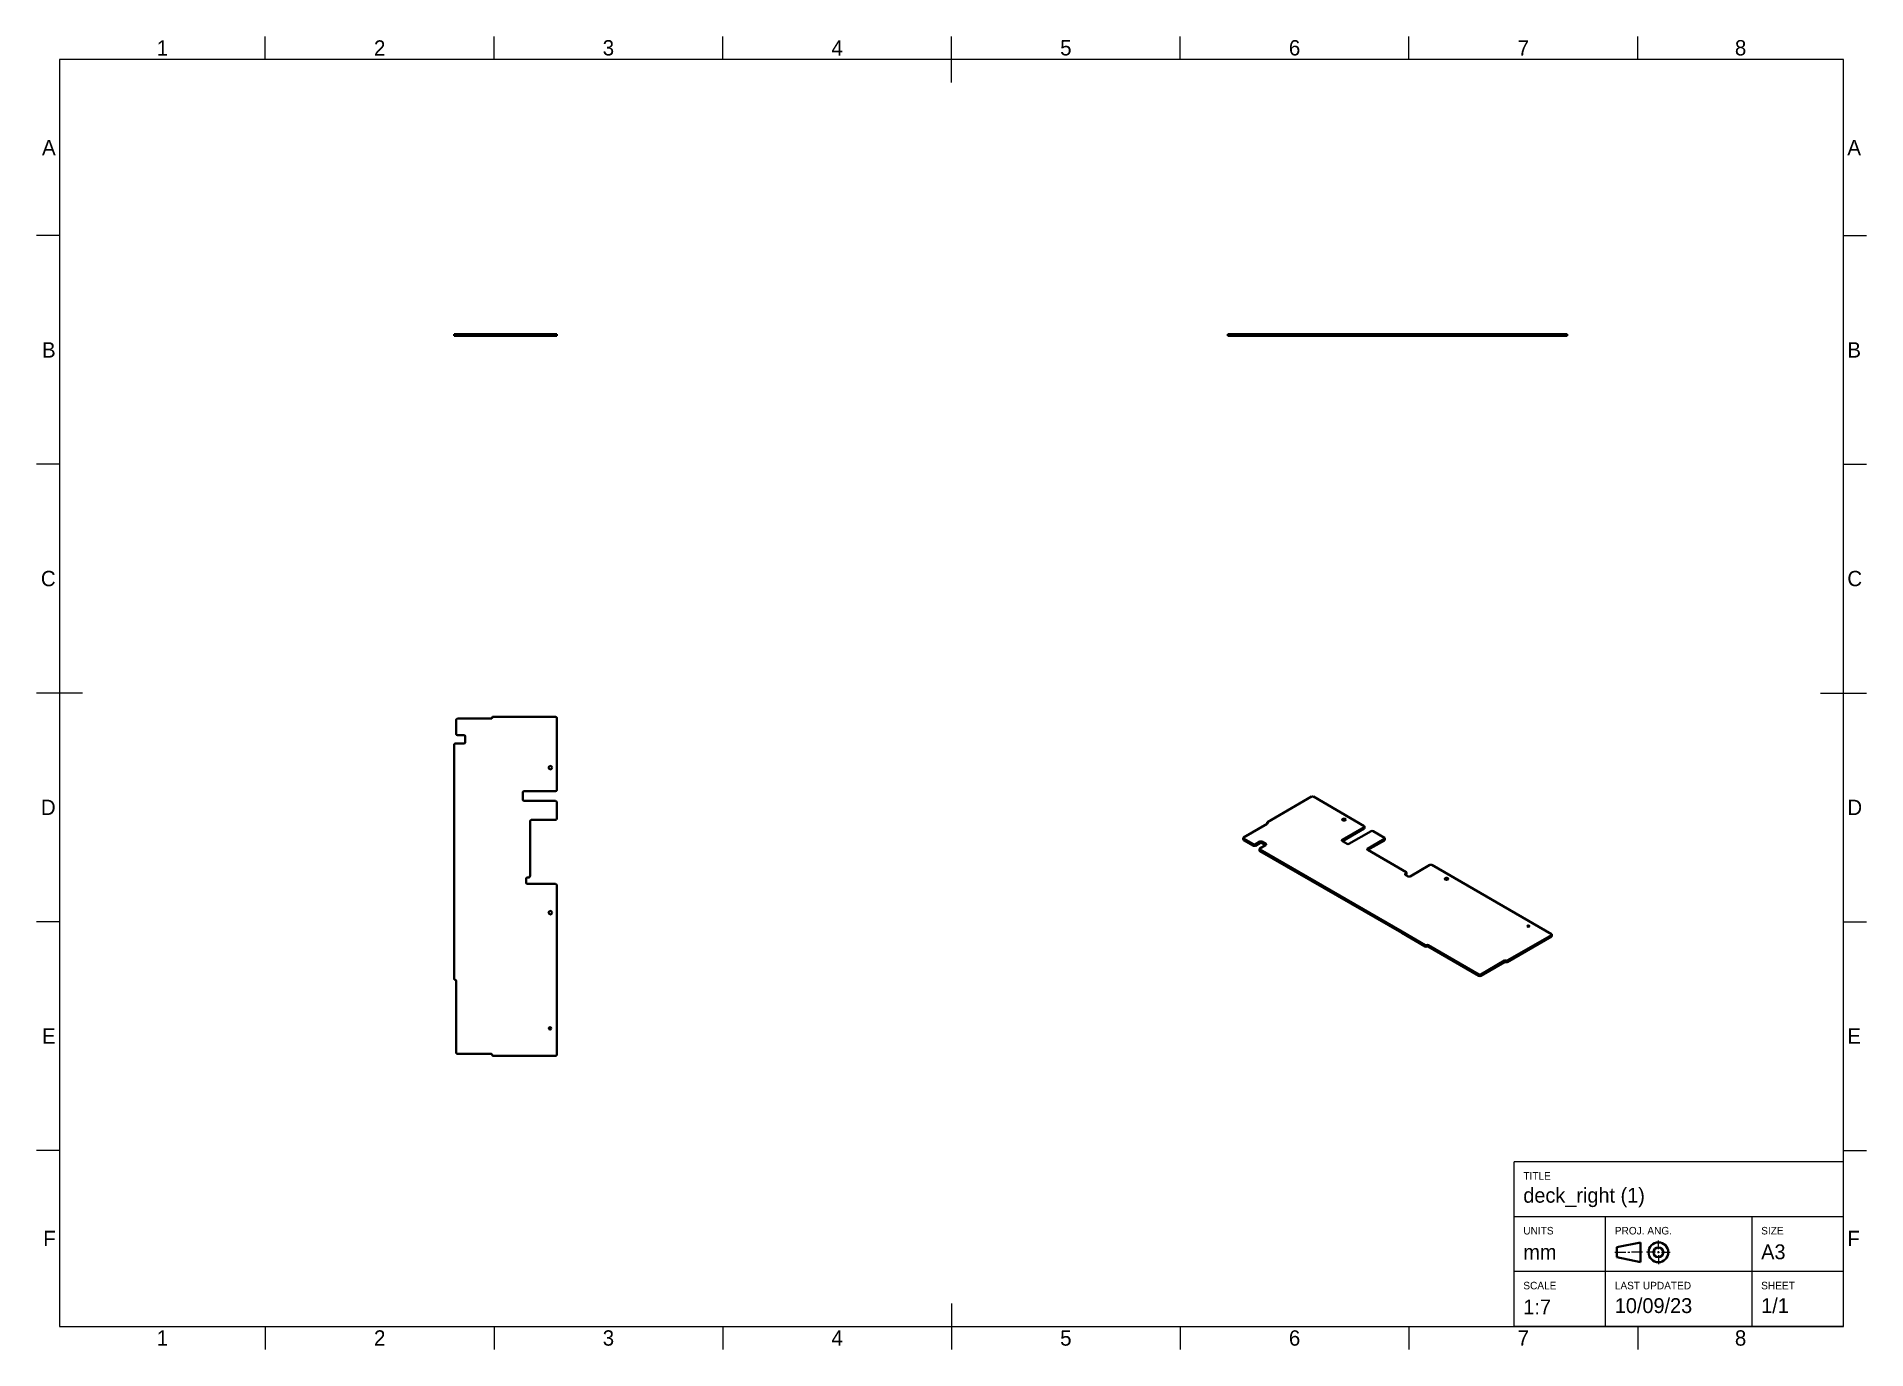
# Model space of a CAD drawing. Header units: millimetres. Extents: x 15 to 415, y 5 to 292.
import ezdxf

# ---------------------------------------------------------------- set-up
doc = ezdxf.new("R2010")
doc.units = ezdxf.units.MM
doc.layers.add('Border', color=7, linetype='Continuous')
doc.layers.add('Geometries', color=7, linetype='Continuous')
doc.styles.add('Shapr0', font='txt', dxfattribs={"height": 3.3495})
doc.styles.add('Shapr10', font='txt', dxfattribs={"height": 3.3495})
doc.styles.add('Shapr11', font='txt', dxfattribs={"height": 3.3495})
doc.styles.add('Shapr12', font='txt', dxfattribs={"height": 3.3495})
doc.styles.add('Shapr13', font='txt', dxfattribs={"height": 3.3495})
doc.styles.add('Shapr14', font='txt', dxfattribs={"height": 3.3495})
doc.styles.add('Shapr2', font='txt', dxfattribs={"height": 3.3495})
doc.styles.add('Shapr3', font='txt', dxfattribs={"height": 3.3495})
doc.styles.add('Shapr4', font='txt', dxfattribs={"height": 3.3495})
doc.styles.add('Shapr5', font='txt', dxfattribs={"height": 3.3495})
doc.styles.add('Shapr6', font='txt', dxfattribs={"height": 3.3495})
doc.styles.add('Shapr7', font='txt', dxfattribs={"height": 3.3495})
doc.styles.add('Shapr8', font='txt', dxfattribs={"height": 3.3495})
doc.styles.add('Shapr9', font='txt', dxfattribs={"height": 3.3495})

# ---------------------------------------------------------------- blocks, each defined once
blk = doc.blocks.new('*U2')
at = {"layer": 'Border', "linetype": 'Continuous', "lineweight": 15}
for p, q in [((410, 46), (338, 46)), ((338, 10), (338, 46)), ((410, 10), (410, 46)), ((410, 34), (338, 34)), ((358, 10), (358, 34)), ((390, 10), (390, 34)), ((369.53, 26.88), (369.53, 28.83)), ((360, 26.23), (362.38, 26.23)), ((362.82, 26.23), (363.25, 26.23)), ((366.07, 26.23), (363.68, 26.23)), ((368.88, 26.23), (366.93, 26.23)), ((369.32, 26.23), (369.75, 26.23)), ((369.53, 26.02), (369.53, 26.45)), ((369.53, 25.58), (369.53, 23.63)), ((370.18, 26.23), (372.13, 26.23)), ((410, 22), (338, 22)), ((410, 10), (338, 10))]:
    blk.add_line(p, q, dxfattribs=at)
at = {"layer": 'Border', "linetype": 'Continuous', "lineweight": 40}
for p, q in [((360.43, 27.32), (365.63, 28.4)), ((365.63, 28.4), (365.63, 24.07)), ((360.43, 27.32), (360.43, 25.15)), ((360.43, 25.15), (365.63, 24.07))]:
    blk.add_line(p, q, dxfattribs=at)
for radius in [2.17, 1.08]:
    blk.add_circle((369.53, 26.23), radius, dxfattribs=at)

msp = doc.modelspace()

# ---------------------------------------------------------------- linework, layer by layer
at = {"layer": 'Border', "linetype": 'Continuous', "lineweight": 15}
for p, q in [((65, 287), (65, 292)), ((115, 287), (115, 292)), ((165, 287), (165, 292)), ((215, 282), (215, 292)), ((265, 287), (265, 292)), ((315, 287), (315, 292)), ((365, 287), (365, 292)), ((410, 287), (20, 287)), ((20, 287), (20, 10)), ((410, 10), (410, 287)), ((20, 248.5), (15, 248.5)), ((410, 248.5), (415, 248.5)), ((20, 198.5), (15, 198.5)), ((410, 198.5), (415, 198.5)), ((25, 148.5), (15, 148.5)), ((405, 148.5), (415, 148.5)), ((20, 98.5), (15, 98.5)), ((410, 98.5), (415, 98.5)), ((20, 48.5), (15, 48.5)), ((410, 48.5), (415, 48.5)), ((215, 15), (215, 5)), ((20, 10), (410, 10)), ((65, 10), (65, 5)), ((115, 10), (115, 5)), ((165, 10), (165, 5)), ((265, 10), (265, 5)), ((315, 10), (315, 5)), ((365, 10), (365, 5))]:
    msp.add_line(p, q, dxfattribs=at)
at = {"layer": 'Geometries', "linetype": 'Continuous', "lineweight": 40}
for p, q in [((106.29, 226.55), (106.29, 226.95)), ((106.29, 226.95), (106.5, 226.95)), ((106.5, 226.55), (106.29, 226.55)), ((106.5, 226.55), (106.5, 226.95)), ((106.5, 226.95), (106.71, 226.95)), ((106.71, 226.55), (106.5, 226.55)), ((106.71, 226.95), (107, 226.95)), ((106.71, 226.55), (106.71, 226.95)), ((107, 226.55), (106.71, 226.55)), ((107, 226.95), (107, 226.55)), ((107, 226.95), (114.36, 226.95)), ((107, 226.55), (114.36, 226.55)), ((114.36, 226.55), (114.36, 226.95)), ((114.36, 226.95), (114.58, 226.95)), ((114.58, 226.55), (114.36, 226.55)), ((114.58, 226.55), (114.58, 226.95)), ((114.58, 226.95), (114.79, 226.95)), ((114.79, 226.55), (114.58, 226.55)), ((114.79, 226.95), (114.79, 226.55)), ((114.79, 226.95), (128.43, 226.95)), ((128.43, 226.55), (114.79, 226.55)), ((128.43, 226.55), (128.43, 226.95)), ((128.43, 226.95), (128.71, 226.95)), ((128.71, 226.55), (128.43, 226.55)), ((128.71, 226.95), (128.71, 226.55)), ((275.43, 226.55), (275.43, 226.95)), ((275.43, 226.95), (275.64, 226.95)), ((275.64, 226.55), (275.43, 226.55)), ((275.64, 226.95), (275.64, 226.55)), ((275.64, 226.95), (275.86, 226.95)), ((275.86, 226.55), (275.64, 226.55)), ((275.86, 226.55), (275.86, 226.95)), ((275.86, 226.95), (276.14, 226.95)), ((276.14, 226.55), (275.86, 226.55)), ((276.14, 226.95), (276.14, 226.55)), ((279.19, 226.95), (276.14, 226.95)), ((276.14, 226.55), (279.19, 226.55)), ((279.19, 226.95), (279.19, 226.55)), ((279.47, 226.95), (279.19, 226.95)), ((279.19, 226.55), (279.47, 226.55)), ((279.47, 226.55), (279.47, 226.95)), ((279.76, 226.95), (279.47, 226.95)), ((279.47, 226.55), (279.76, 226.55)), ((279.76, 226.55), (279.76, 226.95)), ((279.76, 226.95), (281.03, 226.95)), ((281.03, 226.55), (279.76, 226.55)), ((281.03, 226.95), (281.03, 226.55)), ((281.31, 226.95), (281.03, 226.95)), ((281.03, 226.55), (281.31, 226.55)), ((281.31, 226.55), (281.31, 226.95)), ((281.31, 226.95), (281.6, 226.95)), ((281.6, 226.55), (281.31, 226.55)), ((281.6, 226.95), (281.6, 226.55)), ((281.6, 226.95), (325.43, 226.95)), ((325.43, 226.55), (281.6, 226.55)), ((325.43, 226.55), (325.43, 226.95)), ((325.43, 226.95), (332.73, 226.95)), ((325.43, 226.55), (332.73, 226.55)), ((332.73, 226.55), (332.73, 226.95)), ((332.73, 226.95), (332.94, 226.95)), ((332.94, 226.55), (332.73, 226.55)), ((332.94, 226.55), (332.94, 226.95)), ((332.94, 226.95), (333.16, 226.95)), ((333.16, 226.55), (332.94, 226.55)), ((333.16, 226.95), (333.16, 226.55)), ((348.86, 226.95), (333.16, 226.95)), ((333.16, 226.55), (348.86, 226.55)), ((348.86, 226.55), (348.86, 226.95)), ((348.86, 226.95), (349.14, 226.95)), ((349.14, 226.55), (348.86, 226.55)), ((349.14, 226.95), (349.14, 226.55)), ((349.14, 226.95), (349.36, 226.95)), ((349.36, 226.55), (349.14, 226.55)), ((349.36, 226.55), (349.36, 226.95)), ((349.36, 226.95), (349.57, 226.95)), ((349.57, 226.55), (349.36, 226.55)), ((349.57, 226.95), (349.57, 226.55)), ((106.71, 139.56), (106.71, 142.61)), ((114.36, 142.89), (107, 142.89)), ((114.79, 143.32), (128.43, 143.32)), ((128.71, 143.04), (128.71, 127.32)), ((106.29, 137.15), (106.29, 93.32)), ((108.43, 137.44), (106.57, 137.44)), ((107, 139.28), (108.43, 139.28)), ((108.71, 138.99), (108.71, 137.72)), ((121.29, 126.75), (121.29, 125.18)), ((128.43, 127.04), (121.57, 127.04)), ((121.57, 124.89), (128.43, 124.89)), ((128.71, 124.61), (128.71, 121.04)), ((284.07, 120.27), (293.71, 125.84)), ((294.12, 125.84), (305.23, 119.42)), ((122.86, 120.46), (122.86, 108.46)), ((128.43, 120.75), (123.14, 120.75)), ((284.01, 120.18), (284.01, 119.88)), ((284.07, 120.09), (284.07, 119.92)), ((278.78, 116.8), (278.78, 116.47)), ((284.01, 119.88), (278.86, 116.91)), ((281.01, 115.44), (278.86, 116.68)), ((278.86, 116.68), (278.86, 116.35)), ((278.86, 116.35), (281.01, 115.11)), ((281.42, 115.44), (282.43, 116.02)), ((282.43, 116.02), (282.43, 115.69)), ((282.83, 116.02), (283.73, 115.5)), ((282.83, 115.69), (282.83, 116.02)), ((284.07, 119.92), (284.01, 119.88)), ((305.23, 119.19), (300.38, 116.39)), ((300.38, 116.39), (300.38, 116.16)), ((300.38, 116.16), (300.46, 116.11)), ((300.46, 116.11), (305.23, 118.86)), ((300.46, 116.11), (301.49, 115.51)), ((301.89, 115.51), (306.74, 118.31)), ((305.23, 118.86), (305.23, 119.19)), ((305.31, 118.97), (305.31, 119.3)), ((309.67, 116.62), (305.93, 114.46)), ((306.02, 114.18), (309.67, 116.29)), ((307.15, 118.31), (309.67, 116.86)), ((309.67, 116.29), (309.67, 116.62)), ((309.76, 116.41), (309.76, 116.74)), ((281.01, 115.44), (281.01, 115.11)), ((282.43, 115.69), (281.42, 115.11)), ((281.42, 115.11), (281.42, 115.44)), ((282.33, 114.39), (282.33, 114.06)), ((283.65, 115.22), (282.42, 114.51)), ((282.42, 114.28), (313.41, 96.38)), ((282.42, 114.28), (282.42, 113.95)), ((313.41, 96.05), (282.42, 113.95)), ((283.65, 115.22), (282.83, 115.69)), ((283.73, 115.27), (283.65, 115.22)), ((283.73, 115.5), (283.73, 115.27)), ((305.93, 114.46), (305.93, 114.23)), ((305.93, 114.23), (306.02, 114.18)), ((306.02, 114.18), (314.42, 109.33)), ((122.29, 108.18), (122.57, 108.18)), ((314.22, 108.98), (314.42, 109.1)), ((314.22, 108.98), (314.22, 108.75)), ((314.22, 108.75), (314.3, 108.7)), ((314.42, 108.77), (314.3, 108.7)), ((314.3, 108.7), (314.82, 108.4)), ((314.42, 108.77), (314.42, 109.1)), ((314.5, 108.88), (314.5, 109.22)), ((315.23, 108.4), (319.57, 110.91)), ((319.98, 110.91), (346.14, 95.8)), ((122, 107.89), (122, 107.04)), ((122.29, 106.75), (128.43, 106.75)), ((128.71, 106.46), (128.71, 69.46)), ((313.41, 96.38), (318.57, 93.4)), ((313.41, 96.05), (313.41, 96.38)), ((313.41, 96.05), (318.57, 93.07)), ((106.29, 93.32), (106.29, 86.02)), ((318.57, 93.07), (318.57, 93.4)), ((318.87, 93.07), (318.87, 93.4)), ((319.18, 93.4), (319.18, 93.07)), ((330.28, 86.99), (319.18, 93.4)), ((319.18, 93.07), (330.28, 86.66)), ((336.5, 90), (346.14, 95.57)), ((346.14, 95.24), (336.5, 89.67)), ((346.14, 95.24), (346.14, 95.57)), ((346.22, 95.35), (346.22, 95.68)), ((330.68, 86.99), (335.89, 90)), ((330.68, 86.66), (335.89, 89.67)), ((335.89, 89.67), (335.89, 90)), ((336.19, 89.67), (336.19, 90)), ((336.5, 90), (336.5, 89.67)), ((106.71, 69.89), (106.71, 85.59)), ((330.28, 86.66), (330.28, 86.99)), ((330.68, 86.99), (330.68, 86.66)), ((107, 69.61), (114.36, 69.61)), ((114.79, 69.18), (128.43, 69.18))]:
    msp.add_line(p, q, dxfattribs=at)
for centre, radius in [((127.29, 132.18), 0.386), ((127.29, 100.46), 0.386), ((127.26, 75.16), 0.257)]:
    msp.add_circle(centre, radius, dxfattribs=at)
for centre, radius, start, end in [((107, 142.61), 0.286, 90, 180), ((114.36, 143.11), 0.214, 270, 0), ((114.79, 143.11), 0.214, 90, 180), ((128.43, 143.04), 0.286, 0, 90), ((106.57, 137.15), 0.286, 90, 180), ((107, 139.56), 0.286, 180, 270), ((108.43, 138.99), 0.286, 0, 90), ((108.43, 137.72), 0.286, 270, 0), ((121.57, 126.75), 0.286, 90, 180), ((121.57, 125.18), 0.286, 180, 270), ((128.43, 127.32), 0.286, 270, 0), ((128.43, 124.61), 0.286, 0, 90), ((123.14, 120.46), 0.286, 90, 180), ((128.43, 121.04), 0.286, 270, 0), ((122.29, 107.89), 0.286, 90, 180), ((122.57, 108.46), 0.286, 270, 0), ((122.29, 107.04), 0.286, 180, 270), ((128.43, 106.46), 0.286, 0, 90), ((106.5, 86.02), 0.214, 180, 270), ((106.5, 85.59), 0.214, 0, 90), ((107, 69.89), 0.286, 180, 270), ((114.36, 69.39), 0.214, 0, 90), ((114.79, 69.39), 0.214, 180, 270), ((128.43, 69.46), 0.286, 270, 0)]:
    msp.add_arc(centre, radius, start, end, dxfattribs=at)
for centre, major_axis, start_param, end_param in [((293.91, 125.72), (-0.286, 0), 3.926991, 5.497787), ((284.22, 120.18), (-0.214, 0), 5.497787, 6.283185), ((284.22, 120.18), (-0.214, 0), 0, 0.785398), ((283.92, 120.01), (0.214, 0), 5.497787, 7.068583), ((300.78, 120.82), (-0.386, 0), 3.141593, 7.121881), ((300.78, 120.49), (0.386, 0), 0.838695, 2.302897), ((300.78, 120.82), (-0.386, 0), 0.838695, 2.302897), ((300.78, 120.82), (-0.386, 0), 2.302897, 3.141593), ((279.06, 116.8), (-0.286, 0), 5.497787, 6.283185), ((279.06, 116.8), (-0.286, 0), 6.283185, 7.068583), ((279.06, 116.47), (0.286, 0), 3.141593, 3.926991), ((282.63, 115.9), (-0.286, 0), 3.926991, 5.497787), ((300.58, 116.27), (0.286, 0), 2.356194, 3.926991), ((305.02, 119.3), (-0.286, 0), 3.141593, 3.926991), ((305.02, 119.3), (-0.286, 0), 2.356194, 3.141593), ((305.02, 118.97), (0.286, 0), 5.497787, 6.283185), ((306.94, 118.2), (-0.286, 0), 3.926991, 5.497787), ((309.47, 116.74), (-0.286, 0), 3.141593, 3.926991), ((309.47, 116.74), (-0.286, 0), 2.356194, 3.141593), ((309.47, 116.41), (0.286, 0), 5.497787, 6.283185), ((281.22, 115.55), (0.286, 0), 3.926991, 5.497787), ((281.22, 115.22), (-0.286, 0), 0.785398, 2.356194), ((282.62, 114.39), (-0.286, 0), 5.497787, 6.283185), ((282.62, 114.39), (-0.286, 0), 6.283185, 7.068583), ((282.62, 114.06), (0.286, 0), 3.141593, 3.926991), ((282.63, 115.57), (0.286, 0), 0.785398, 2.356194), ((283.53, 115.39), (-0.286, 0), 2.356194, 3.926991), ((301.69, 115.63), (0.286, 0), 3.926991, 5.497787), ((306.14, 114.35), (0.286, 0), 2.356194, 3.926991), ((314.42, 108.87), (0.286, 0), 2.356194, 3.926991), ((314.22, 109.22), (-0.286, 0), 3.141593, 3.926991), ((314.22, 109.22), (-0.286, 0), 2.356194, 3.141593), ((314.22, 108.88), (0.286, 0), 5.497787, 6.283185), ((315.03, 108.52), (0.286, 0), 3.926991, 5.497787), ((319.77, 110.79), (-0.286, 0), 3.926991, 5.497787), ((323.21, 107.87), (-0.386, 0), 3.141593, 7.121881), ((323.21, 107.54), (0.386, 0), 0.838695, 2.302897), ((323.21, 107.87), (-0.386, 0), 0.838695, 2.302897), ((323.21, 107.87), (-0.386, 0), 2.302897, 3.141593), ((318.72, 93.49), (-0.214, 0), 0.785398, 2.356194), ((318.72, 93.16), (0.214, 0), 3.926991, 5.497787), ((319.03, 93.32), (0.214, 0), 0.785398, 2.356194), ((319.03, 92.99), (-0.214, 0), 3.926991, 5.497787), ((345.94, 95.68), (-0.286, 0), 3.141593, 3.926991), ((345.94, 95.68), (-0.286, 0), 2.356194, 3.141593), ((345.94, 95.35), (0.286, 0), 5.497787, 6.283185), ((336.04, 89.91), (0.214, 0), 0.785398, 2.356194), ((336.04, 89.58), (-0.214, 0), 3.926991, 5.497787), ((336.34, 90.09), (-0.214, 0), 0.785398, 2.356194), ((336.34, 89.76), (0.214, 0), 3.926991, 5.497787), ((330.48, 87.11), (-0.286, 0), 0.785398, 2.356194), ((330.48, 86.78), (0.286, 0), 3.926991, 5.497787)]:
    msp.add_ellipse(centre, major_axis=major_axis, ratio=0.57735, start_param=start_param, end_param=end_param, dxfattribs=at)
msp.add_ellipse((341.08, 97.53), major_axis=(-0.257, 0), ratio=0.57735, dxfattribs=at)

# ---------------------------------------------------------------- block references
msp.add_blockref('*U2', (0, 0))

# ---------------------------------------------------------------- texts
at = {"layer": 'Border', "linetype": 'Continuous', "lineweight": 15, "char_height": 3.35, "width": 3.3495, "style": 'Shapr0'}
for s, insert, attachment_point in [('1', (42.5, 287.83), 8), ('2', (90, 287.83), 8), ('3', (140, 287.83), 8), ('4', (190, 287.83), 8), ('5', (240, 287.83), 8), ('6', (290, 287.83), 8), ('7', (340, 287.83), 8), ('8', (387.5, 287.83), 8), ('A', (19.17, 267.75), 6), ('A', (410.83, 267.75), 4), ('B', (19.17, 223.5), 6), ('B', (410.83, 223.5), 4), ('C', (19.17, 173.5), 6), ('C', (410.83, 173.5), 4), ('D', (19.17, 123.5), 6), ('D', (410.83, 123.5), 4), ('E', (19.17, 73.5), 6), ('E', (410.83, 73.5), 4), ('F', (19.17, 29.25), 6), ('F', (410.83, 29.25), 4), ('1', (42.5, 9.17), 2), ('2', (90, 9.17), 2), ('3', (140, 9.17), 2), ('4', (190, 9.17), 2), ('5', (240, 9.17), 2), ('6', (290, 9.17), 2), ('7', (340, 9.17), 2), ('8', (387.5, 9.17), 2)]:
    msp.add_mtext(s, dxfattribs=dict(at, insert=insert, attachment_point=attachment_point))
at = {"layer": 'Border', "linetype": 'Continuous', "lineweight": 15, "attachment_point": 1}
for s, insert, char_height, style in [('TITLE', (340, 43.75), 1.65, 'Shapr2'), ('deck_right (1)', (340, 40.32), 3.25, 'Shapr3'), ('UNITS', (340, 31.78), 1.65, 'Shapr4'), ('PROJ. ANG.', (360, 31.78), 1.65, 'Shapr7'), ('A3', (392, 27.96), 3.25, 'Shapr9'), ('SIZE', (392, 31.78), 1.65, 'Shapr8'), ('mm', (340, 27.9), 3.25, 'Shapr5'), ('SCALE', (340, 19.78), 1.65, 'Shapr6'), ('LAST UPDATED', (360, 19.78), 1.65, 'Shapr11'), ('10/09/23', (360, 16.2), 3.25, 'Shapr12'), ('SHEET', (392, 19.78), 1.65, 'Shapr13'), ('1/1', (392, 16.2), 3.25, 'Shapr14'), ('1:7', (340, 15.9), 3.25, 'Shapr10')]:
    msp.add_mtext(s, dxfattribs=dict(at, insert=insert, char_height=char_height, style=style))

doc.saveas('drawing.dxf')
